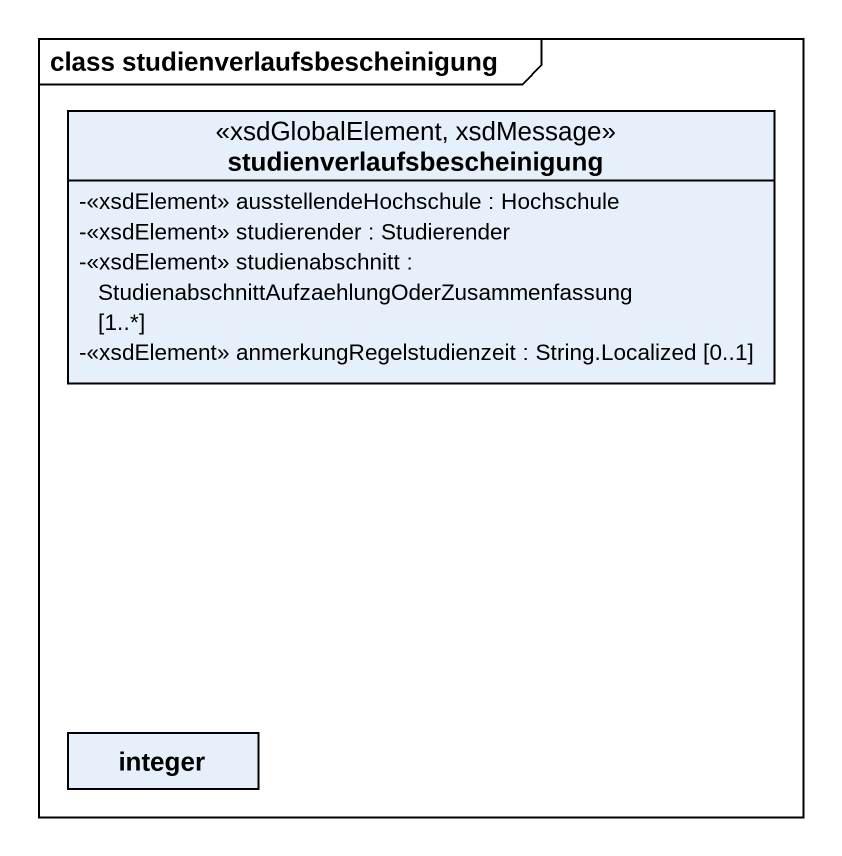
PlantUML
@startuml
mainframe class studienverlaufsbescheinigung
hide circle
hide empty members
skinparam classAttributeIconSize 0
class studienverlaufsbescheinigung <<xsdGlobalElement, xsdMessage>> {
  -<<xsdElement>> ausstellendeHochschule : Hochschule
  -<<xsdElement>> studierender : Studierender
  -<<xsdElement>> studienabschnitt : StudienabschnittAufzaehlungOderZusammenfassung [1..*]
  -<<xsdElement>> anmerkungRegelstudienzeit : String.Localized [0..1]
}
class integer
@enduml
